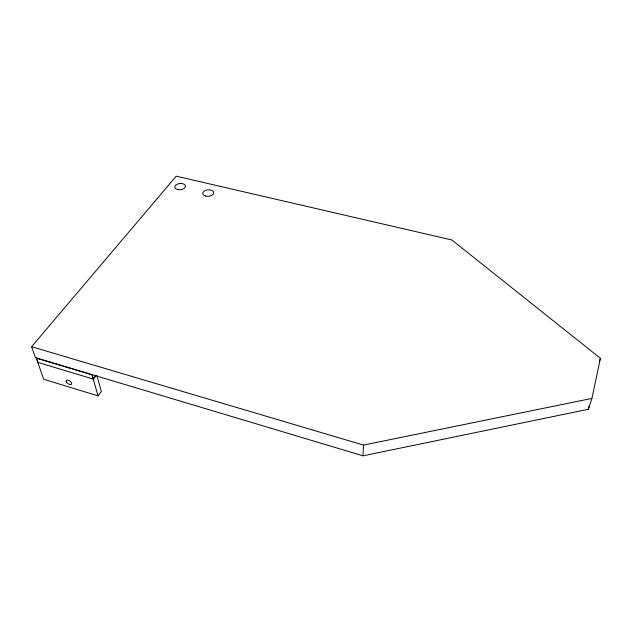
<?xml version="1.0" encoding="UTF-8"?>
<svg xmlns="http://www.w3.org/2000/svg" width="632" height="632" viewBox="0 0 632 632"><rect width="100%" height="100%" fill="white"/><g stroke="black" fill="none" stroke-linecap="round" stroke-linejoin="round"><path stroke-width="0.95" d="M363.013 455.822L363.495 445.078L591.931 398.413L600.4 358.289L451.848 239.97L176.21 176.178L31.6 346.707L35.447 357.704L363.013 455.822L588.36 409.267L591.931 398.413M588.36 409.267L588.969 406.408M599.515 361.022L600.4 358.289M36.435 358.099L37.944 362.42L93.346 379.089L92.098 374.776L36.301 358.099L43.679 379.263L98.031 395.869L101.341 391.366L96.862 375.487M93.196 379.082L96.032 375.313M93.346 379.089L95.645 376.032M31.6 346.707L363.495 445.078M91.956 374.768L98.031 395.869M177.679 189.576A5.372 3.128 -6 0 0 185.468 186.085A5.372 3.128 -6 0 0 177.205 184.181A5.372 3.128 -6 0 0 177.679 189.576M205.582 196.078A5.498 3.255 -5 0 0 213.687 192.673A5.498 3.255 -5 0 0 205.345 190.445A5.498 3.255 -5 0 0 205.582 196.078M66.447 382.06A3.223 1.596 34.3 0 0 71.313 384.398A3.223 1.596 34.3 0 0 68.991 380.535A3.223 1.596 34.3 0 0 66.447 382.06"/></g></svg>
